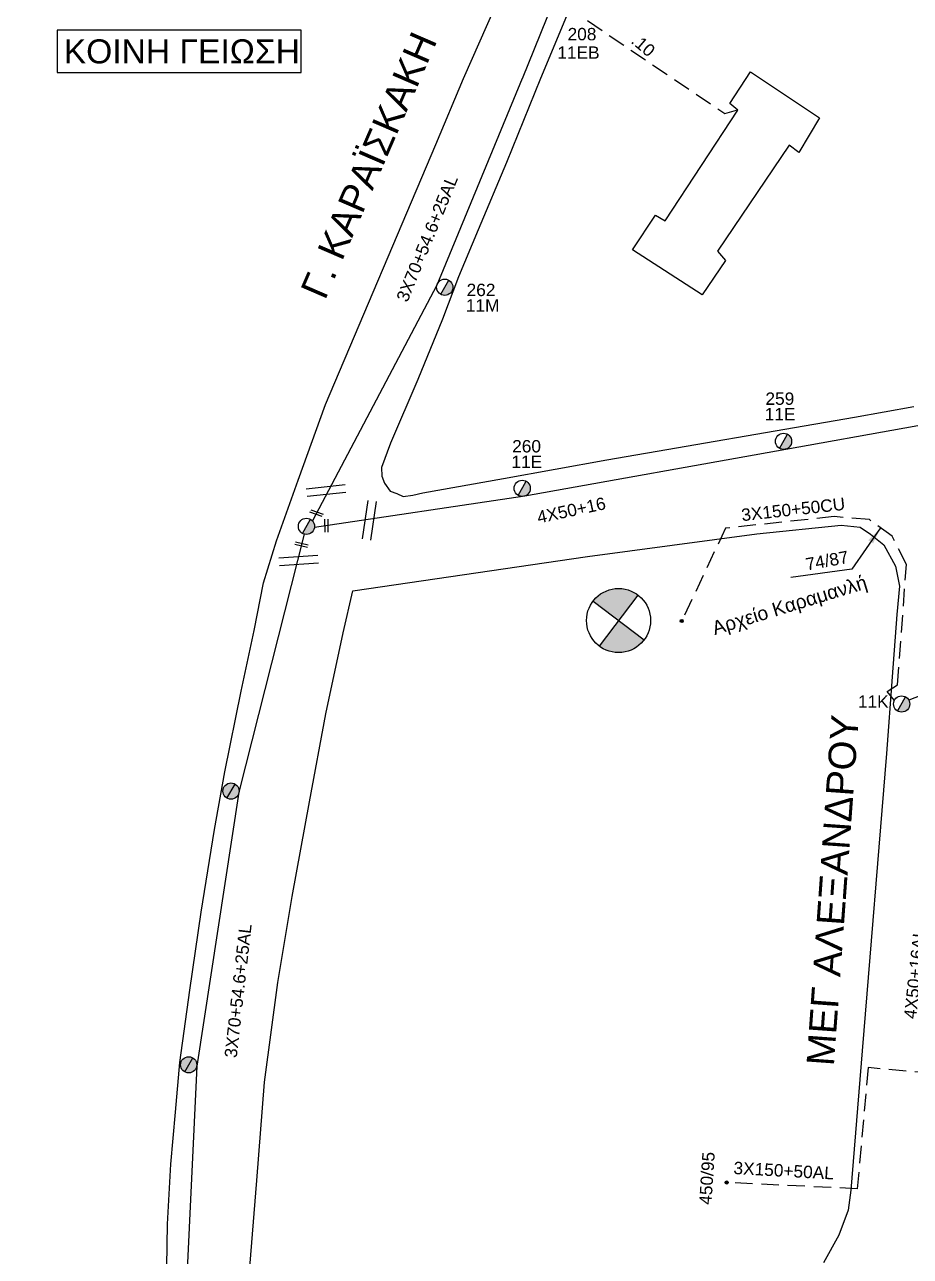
# Model space of a CAD drawing. Header units: millimetres. Extents: x 31 to 3826, y 22 to 1041.
# Drawn here: x 1044.8 to 1173.7, y 356.9 to 536.1 of the extents above; entities that cross this region are included whole.
import ezdxf

# ---------------------------------------------------------------- set-up
doc = ezdxf.new("R2010")
doc.units = ezdxf.units.MM
doc.linetypes.add('DASHED', pattern=[19.05, 12.7, -6.35])
for name, color, linetype in [('Γυμνά εναέρια ΧΤ (3Φ)   4x50AL', 7, 'Continuous'), ('Γυμνά εναέρια ΧΤ και ΦΟΠ (3Φ)   4x50+16AL', 7, 'Continuous'), ('Επιγραφές - Σχήματα', 7, 'Continuous'), ('Καλώδια ΧΤ   3x150+50AL', 7, 'DASHED'), ('Καλώδια ΧΤ   3x150+50CU', 7, 'DASHED'), ('Καλώδια ΧΤ   3x150AL+50XLPE', 7, 'DASHED'), ('Μηχανική τομή', 7, 'Continuous'), ('Στύλος Ξύλινος', 7, 'Continuous'), ('Στύλος Ξύλινος @ 1', 7, 'Continuous'), ('Στύλος ΦΜ', 7, 'Continuous'), ('Στύλος ΦΜ @ 1', 7, 'Continuous'), ('Συνδέσεις', 7, 'Continuous'), ('Συνεστραμμένα ΧΤ   3x70+54.6+25 AL', 7, 'SYN_LINE'), ('Τομή', 7, 'Continuous'), ('Υπόβαθρο ΔΕΗ', 7, 'Continuous'), ('Υπόγεια καλώδια Παροχών ΧΤ   .10 -', 7, 'DASHED')]:
    doc.layers.add(name, color=color, linetype=linetype)
doc.styles.get("Standard").update_dxf_attribs({"font": 'arial.ttf'})
doc.linetypes.add('SYN_LINE', pattern='A,0.5,-0.0001,["/\\/\\/\\/",Standard,S=0.1,R=0,X=0,Y=-0.05],-0.25', length=0.7501)
doc.dimstyles.new('ISO-25', dxfattribs={"dimtxt": 2.5, "dimasz": 2.5, "dimexe": 1.25, "dimexo": 0.625, "dimtad": 1, "dimtxsty": 'Standard', "dimcen": 2.5, "dimadec": 0, "dimazin": 0, "dimtfac": 1, "dimtmove": 0, "dimatfit": 3, "dimfxl": 1, "dimarcsym": 0})

# ---------------------------------------------------------------- blocks, each defined once
blk = doc.blocks.new('ΥΠΑΡΧΩΝ ΞΥΛΙΝΟΣ ΣΤΥΛΟΣ')
at = {"layer": 'Στύλος Ξύλινος'}
h = blk.add_hatch(color=7, dxfattribs=at)
h.paths.add_polyline_path([(-2.62, 0, 0.270008), (-1.29, -2.28), (1.3, 2.27, 0.576266)])
h.paths.add_polyline_path([(-1.29, -2.28, 0.574793), (2.62, 0, 0.268822), (1.3, 2.27)])
at = {"layer": 'Στύλος Ξύλινος', "color": 7}
blk.add_line((-1.29, -2.28), (1.3, 2.27), dxfattribs=at)
blk.add_circle((0, 0), 2.62, dxfattribs=at)
at = {"layer": 'Στύλος Ξύλινος', "flags": 4}
for tag, p in [('ΑΡΙΘΜΟΣ', (-4.91, 8.6)), ('ΤΥΠΟΣ', (-4.85, 3.39))]:
    blk.add_attdef(tag, p, '', height=4, dxfattribs=at)
blk = doc.blocks.new('ΥΠΑΡΧΩΝ ΤΣΙΜΕΝΤΕΝΙΟΣ ΣΤΥΛΟΣ')
at = {"layer": 'Στύλος ΦΜ'}
blk.add_hatch(color=7, dxfattribs=at).paths.add_polyline_path([(-1.29, -2.28, 0.574793), (2.62, 0, 0.268822), (1.3, 2.27)])
at = {"layer": 'Στύλος ΦΜ', "color": 7}
blk.add_line((-1.29, -2.28), (1.3, 2.27), dxfattribs=at)
blk.add_circle((0, 0), 2.62, dxfattribs=at)
at = {"layer": 'Στύλος ΦΜ', "flags": 4}
for tag, p in [('ΑΡΙΘΜΟΣ', (-4.68, 8.05)), ('ΤΥΠΟΣ', (-4.91, 3.03))]:
    blk.add_attdef(tag, p, '', height=4, dxfattribs=at)
blk = doc.blocks.new('ΜΗΧΑΝΙΚΗ ΤΟΜΗ')
at = {"layer": 'Μηχανική τομή', "ltscale": 40}
for p, q in [((-1.89, 0.78), (1.89, 0.78)), ((1.89, 0), (-1.89, 0))]:
    blk.add_line(p, q, dxfattribs=at)
blk = doc.blocks.new('ΤΟΜΗ')
at = {"layer": 'Τομή', "ltscale": 40}
for p, q in [((-5.68, 0), (5.68, 0)), ((5.68, -2.33), (-5.68, -2.33))]:
    blk.add_line(p, q, dxfattribs=at)
blk = doc.blocks.new('_ΣΥΝΔΕΣΗ')
at = {"layer": 'Συνδέσεις', "linetype": 'SYN_LINE', "ltscale": 40}
blk.add_hatch(color=256, dxfattribs=at).paths.add_polyline_path([(0.5, -0.01, 1), (-0.5, -0.01, 1)])
at = {"layer": 'Συνδέσεις'}
blk.add_circle((0, -0.01), 0.5, dxfattribs=at)

msp = doc.modelspace()

# ---------------------------------------------------------------- hatches: boundary and pattern name
at = {"layer": 'Επιγραφές - Σχήματα', "ltscale": 40}
h = msp.add_hatch(color=1, dxfattribs=at)
h.paths.add_polyline_path([(1127.49, 452.22), (1131.2, 449.41), (1134.01, 453.12, 0.414214)])
h.paths.add_polyline_path([(1131.2, 449.41), (1128.38, 445.7, 0.414214), (1134.9, 446.59)])

# ---------------------------------------------------------------- linework, layer by layer
at = {"color": 62, "ltscale": 0.2}
msp.add_lwpolyline([(1117.23, 528.25), (1121.62, 539.16)], dxfattribs=at)
at = {"layer": 'Γυμνά εναέρια ΧΤ (3Φ)   4x50AL', "color": 5}
msp.add_lwpolyline([(1182.25, 441.29), (1173.42, 437.82)], dxfattribs=at)
at = {"layer": 'Γυμνά εναέρια ΧΤ και ΦΟΠ (3Φ)   4x50+16AL', "color": 6, "ltscale": 20}
msp.add_lwpolyline([(1086.96, 462.97), (1117.57, 467.53), (1155.55, 474.34), (1190.18, 480.56)], dxfattribs=at)
at = {"layer": 'Επιγραφές - Σχήματα', "color": 190}
msp.add_lwpolyline([(1049.53, 529.11), (1085.04, 529.11), (1085.04, 535.29), (1049.53, 535.29)], close=True, dxfattribs=at)
at = {"layer": 'Επιγραφές - Σχήματα'}
msp.add_lwpolyline([(1137.99, 507.55), (1148.54, 523.63), (1147.39, 524.61), (1150.38, 529.21), (1160.41, 522.53), (1157.41, 517.47), (1156.03, 518.56), (1145.6, 503.11), (1146.75, 501.79), (1143.35, 496.78), (1133.21, 503.34), (1136.55, 508.35), (1137.99, 507.55)], dxfattribs=at)
at = {"layer": 'Επιγραφές - Σχήματα', "color": 1, "ltscale": 40}
for points in [[(1127.49, 452.22), (1134.9, 446.59)], [(1134.01, 453.12), (1128.38, 445.7)]]:
    msp.add_lwpolyline(points, dxfattribs=at)
msp.add_circle((1131.2, 449.41), 4.66, dxfattribs=at)
at = {"layer": 'Καλώδια ΧΤ   3x150+50AL', "color": 30, "ltscale": 0.2}
msp.add_lwpolyline([(1178.05, 381.77), (1176.86, 381.95), (1176.83, 383.55), (1167.49, 384.38), (1165.93, 366.75), (1146.93, 367.68)], dxfattribs=at)
at = {"layer": 'Καλώδια ΧΤ   3x150AL+50XLPE', "color": 5, "ltscale": 0.2}
msp.add_lwpolyline([(1171.32, 437.79), (1170.28, 439.07), (1171.8, 440.08), (1171.8, 440.08), (1173.08, 457.58), (1170.99, 461.7), (1167.69, 464.08), (1162.55, 464.52), (1146.75, 462.83), (1146.75, 462.83), (1140.39, 449.34)], dxfattribs=at)
at = {"layer": 'Συνεστραμμένα ΧΤ   3x70+54.6+25 AL', "color": 62, "ltscale": 20}
for p, q in [((1117.15, 528.25), (1104.77, 498.2)), ((1104.77, 498.2), (1086.68, 463.89))]:
    msp.add_line(p, q, dxfattribs=at)
at = {"layer": 'Συνεστραμμένα ΧΤ   3x70+54.6+25 AL', "color": 2, "ltscale": 20}
for p, q in [((1085.45, 461.99), (1075.97, 424.43)), ((1075.97, 424.43), (1069.82, 384.59)), ((1069.82, 384.59), (1068, 345.81))]:
    msp.add_line(p, q, dxfattribs=at)
at = {"layer": 'Υπόβαθρο ΔΕΗ'}
msp.add_lwpolyline([(1065.33, 346.13), (1065.56, 361.59), (1066.07, 370.32), (1066.73, 377.91), (1067.38, 385.14), (1068.82, 395.67), (1070.47, 407), (1072.4, 419.02), (1073.94, 427.41), (1076.29, 439.13), (1078.16, 447.98), (1079.55, 454.87), (1081.42, 461.02), (1084.6, 469.83), (1088.58, 480.81), (1104.63, 518.63), (1108.64, 528.25), (1119.97, 553.93, 0.392896), (1111.49, 570.66), (1044.79, 608.87)], format="xyb", dxfattribs=at)
for points in [[(1131.3, 555.75), (1119.84, 528.25), (1114.9, 516.03), (1110.75, 506.21), (1107.91, 499.42), (1105.59, 493.22), (1101.99, 484.46), (1098.02, 475.2), (1096.73, 471.66), (1096.78, 470.39), (1097.13, 469.39), (1097.99, 468.21), (1098.96, 467.87), (1099.86, 467.45), (1101.25, 467.63), (1102.72, 468), (1114.46, 470.08), (1129.47, 472.76), (1165.53, 478.97), (1174.16, 480.53)], [(1077.48, 354.16), (1078.55, 367.95), (1079.67, 382.29), (1081.63, 396.77), (1083.69, 409.28), (1086.25, 423.05), (1088.63, 435.84), (1091.15, 447.61), (1092.55, 453.72), (1126.67, 458.73), (1151.33, 462.03), (1163.59, 463.3)], [(1163.59, 463.3), (1166.34, 463.01), (1167.83, 461.96), (1169.8, 460.42), (1171.48, 457.34), (1172.06, 454.43), (1171.66, 450.27), (1171.02, 441.24), (1170.17, 430.08), (1166.66, 386.8), (1164.98, 366.56), (1164.62, 363.66), (1163.23, 360.02), (1161.03, 355.98)]]:
    msp.add_lwpolyline(points, dxfattribs=at)
at = {"layer": 'Υπόγεια καλώδια Παροχών ΧΤ   .10 -', "color": 62, "ltscale": 0.2}
msp.add_lwpolyline([(1123.55, 538.8), (1146.64, 523.13), (1148.38, 523.64)], dxfattribs=at)

# ---------------------------------------------------------------- block references
at = {"layer": 'Μηχανική τομή'}
for p, xscale, yscale, zscale, rotation in [((1087.19, 464.85), 0.4999999999999041, 0.4999999999999041, 0.4999999999999041, 340.5650952647439), ((1088.51, 463.2), 0.4999999999999312, 0.4999999999999312, 0.4999999999999312, 271.2850510890236), ((1085.01, 460.27), 0.4999999999999626, 0.4999999999999626, 0.4999999999999626, 346.7050159166782)]:
    msp.add_blockref('ΜΗΧΑΝΙΚΗ ΤΟΜΗ', p, dxfattribs=dict(at, xscale=xscale, yscale=yscale, zscale=zscale, rotation=rotation))
at = {"layer": 'Στύλος Ξύλινος @ 1', "ltscale": 40, "xscale": 0.4499999999998181, "yscale": 0.4499999999998181, "zscale": 0.4499999999998181}
for p in [(1074.81, 424.6), (1068.66, 384.79)]:
    msp.add_blockref('ΥΠΑΡΧΩΝ ΞΥΛΙΝΟΣ ΣΤΥΛΟΣ', p, dxfattribs=at)
at = {"layer": 'Στύλος ΦΜ @ 1', "ltscale": 40}
ref = msp.add_blockref('ΥΠΑΡΧΩΝ ΤΣΙΜΕΝΤΕΝΙΟΣ ΣΤΥΛΟΣ', (1122.7, 539.61), dxfattribs=dict(at, xscale=0.4499999999998181, yscale=0.4499999999998181, zscale=0.4499999999998181))
ref.add_attrib('ΤΥΠΟΣ', '208', (1123.78, 533.8), dxfattribs={"layer": 'Στύλος ΦΜ', "height": 1.8, "flags": 4})
ref.add_attrib('ΑΡΙΘΜΟΣ', '11EB', (1122.29, 531.11), dxfattribs={"layer": 'Στύλος ΦΜ', "height": 1.8, "flags": 4})
ref = msp.add_blockref('ΥΠΑΡΧΩΝ ΤΣΙΜΕΝΤΕΝΙΟΣ ΣΤΥΛΟΣ', (1105.91, 497.88), dxfattribs=dict(at, xscale=0.4499999999998181, yscale=0.4499999999998181, zscale=0.4499999999998181))
ref.add_attrib('ΤΥΠΟΣ', '11M', (1108.98, 494.34), dxfattribs={"layer": 'Στύλος ΦΜ', "height": 1.8, "flags": 4})
ref.add_attrib('ΑΡΙΘΜΟΣ', '262', (1109.09, 496.6), dxfattribs={"layer": 'Στύλος ΦΜ', "height": 1.8, "flags": 4})
ref = msp.add_blockref('ΥΠΑΡΧΩΝ ΤΣΙΜΕΝΤΕΝΙΟΣ ΣΤΥΛΟΣ', (1155.2, 475.47), dxfattribs=dict(at, xscale=0.4499999999998181, yscale=0.4499999999998181, zscale=0.4499999999998181))
ref.add_attrib('ΤΥΠΟΣ', '11E', (1152.46, 478.52), dxfattribs={"layer": 'Στύλος ΦΜ', "height": 1.8, "flags": 4})
ref.add_attrib('ΑΡΙΘΜΟΣ', '259', (1152.57, 480.78), dxfattribs={"layer": 'Στύλος ΦΜ', "height": 1.8, "flags": 4})
ref = msp.add_blockref('ΥΠΑΡΧΩΝ ΤΣΙΜΕΝΤΕΝΙΟΣ ΣΤΥΛΟΣ', (1117.18, 468.64), dxfattribs=dict(at, xscale=0.4499999999998181, yscale=0.4499999999998181, zscale=0.4499999999998181))
ref.add_attrib('ΤΥΠΟΣ', '11E', (1115.62, 471.6), dxfattribs={"layer": 'Στύλος ΦΜ', "height": 1.8, "flags": 4})
ref.add_attrib('ΑΡΙΘΜΟΣ', '260', (1115.72, 473.86), dxfattribs={"layer": 'Στύλος ΦΜ', "height": 1.8, "flags": 4})
at = {"layer": 'Στύλος ΦΜ @ 1', "ltscale": 40, "xscale": 0.4499999999998181, "yscale": 0.4499999999998181, "zscale": 0.4499999999998181}
msp.add_blockref('ΥΠΑΡΧΩΝ ΤΣΙΜΕΝΤΕΝΙΟΣ ΣΤΥΛΟΣ', (1085.79, 463.11), dxfattribs=at)
at = {"layer": 'Στύλος ΦΜ @ 1', "ltscale": 40}
ref = msp.add_blockref('ΥΠΑΡΧΩΝ ΤΣΙΜΕΝΤΕΝΙΟΣ ΣΤΥΛΟΣ', (1172.38, 437.27), dxfattribs=dict(at, xscale=0.4499999999998181, yscale=0.4499999999998181, zscale=0.4499999999998181))
ref.add_attrib('ΤΥΠΟΣ', '11K', (1166.02, 436.72), dxfattribs={"layer": 'Στύλος ΦΜ', "height": 1.8, "flags": 4})
at = {"layer": 'Συνδέσεις', "xscale": 0.4499999999998181, "yscale": 0.4499999999998181, "zscale": 0.4499999999998181}
for p in [(1140.39, 449.34), (1146.93, 367.68)]:
    msp.add_blockref('_ΣΥΝΔΕΣΗ', p, dxfattribs=at)
at = {"layer": 'Τομή'}
for p, xscale, yscale, zscale, rotation in [((1088.71, 467.74), 0.4999999999999468, 0.4999999999999468, 0.4999999999999468, 186.3255071065828), ((1094.37, 464.08), 0.5000000000000494, 0.5000000000000494, 0.5000000000000494, 81.52052689239741), ((1084.62, 458.72), 0.5000000000000331, 0.5000000000000331, 0.5000000000000331, 4.096375337158882)]:
    msp.add_blockref('ΤΟΜΗ', p, dxfattribs=dict(at, xscale=xscale, yscale=yscale, zscale=zscale, rotation=rotation))

# ---------------------------------------------------------------- texts
at = {"layer": 'Γυμνά εναέρια ΧΤ και ΦΟΠ (3Φ)   4x50+16AL', "color": 7, "char_height": 1.8, "width": 168.3718, "attachment_point": 1}
for s, insert, rotation in [('4X50+16', (1119.18, 465.27), 12.1064), ('4X50+16AL', (1172.69, 391.59), 83.7527)]:
    msp.add_mtext(s, dxfattribs=dict(at, insert=insert, rotation=rotation))
at = {"layer": 'Επιγραφές - Σχήματα', "color": 190, "insert": (1050.48, 533.94), "char_height": 3.5, "width": 35.1311, "attachment_point": 1}
msp.add_mtext('KOINH ΓΕΙΩΣΗ', dxfattribs=at)
at = {"layer": 'Επιγραφές - Σχήματα', "attachment_point": 1}
for s, insert, char_height, width, rotation in [('Γ. ΚΑΡΑΪΣΚΑΚΗ', (1084.82, 497.47), 4, 157.7424, 66.6243), ('74/87', (1158.27, 458.44), 1.8, 10.1428, 10.4711), ('\\A1;Αρχείο Καραμανλή', (1144.6, 449.2), 2, 157.7424, 17.0257), ('ΜΕΓ ΑΛΕΞΑΝΔΡΟΥ', (1158.53, 384.82), 4, 157.7424, 85.9096), ('450/95', (1142.91, 364.51), 1.8, 10.1428, 86.2815)]:
    msp.add_mtext(s, dxfattribs=dict(at, insert=insert, char_height=char_height, width=width, rotation=rotation))
at = {"layer": 'Καλώδια ΧΤ   3x150+50AL', "color": 7, "insert": (1147.98, 370.71), "char_height": 1.8, "width": 168.3718, "attachment_point": 1, "rotation": 356.863}
msp.add_mtext('3X150+50AL', dxfattribs=at)
at = {"layer": 'Καλώδια ΧΤ   3x150+50CU', "color": 7, "insert": (1148.97, 465.64), "char_height": 1.8, "width": 168.3718, "attachment_point": 1, "rotation": 6.3348}
msp.add_mtext('3X150+50CU', dxfattribs=at)
at = {"layer": 'Συνεστραμμένα ΧΤ   3x70+54.6+25 AL', "color": 7}
for rotation, p in [(67.766, (1100.47, 495.6)), (83.5722, (1075.64, 385.73))]:
    msp.add_text('3X70+54.6+25AL', height=1.8, rotation=rotation, dxfattribs=at).set_placement(p)
at = {"layer": 'Υπόγεια καλώδια Παροχών ΧΤ   .10 -', "color": 7, "insert": (1134.05, 534.89), "char_height": 1.8, "width": 168.3718, "attachment_point": 1, "rotation": 319.6496}
msp.add_mtext('.10', dxfattribs=at)

# ---------------------------------------------------------------- leaders
msp.add_leader([(1169.31, 462.91), (1165.15, 456.89), (1156.28, 455.65)], dimstyle='ISO-25', override={"dimgap": 0.625, "dimtad": 0})

doc.saveas('drawing.dxf')
